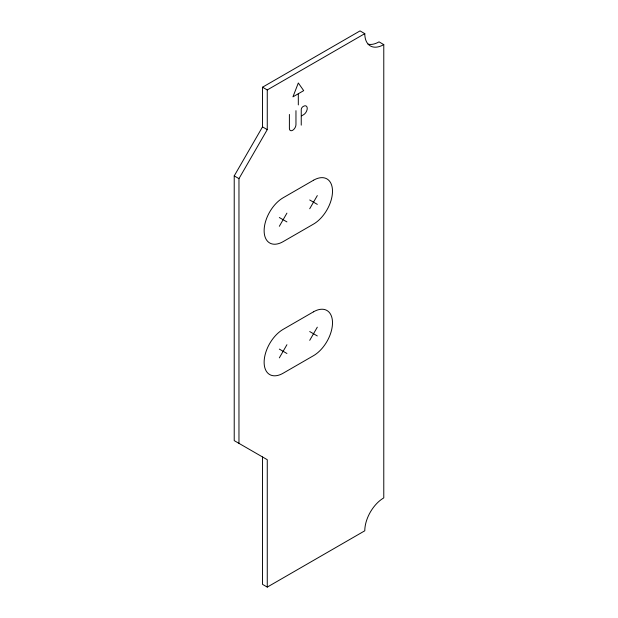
<?xml version="1.0" encoding="UTF-8"?>
<svg xmlns="http://www.w3.org/2000/svg" width="618" height="618" viewBox="0 0 618 618"><rect width="100%" height="100%" fill="white"/><g stroke="black" fill="none" stroke-linecap="round" stroke-linejoin="round"><path stroke-width="0.93" d="M267.262 587.1L267.262 459.699L234.222 440.619L234.222 175.898L262.519 126.883L262.519 87.208L360.039 30.9L364.79 33.642A26.86 15.504 -60 0 0 383.778 44.604L383.778 497.899A26.86 15.504 -60 0 0 364.79 530.792L267.262 587.1L262.519 584.358L262.519 456.957M238.965 443.361L238.965 178.641L267.262 129.626L267.262 89.942L364.79 33.642M279.328 226.296L286.922 213.14M309.711 208.753L317.312 195.597M279.328 357.876L286.922 344.72M309.711 340.333L317.312 327.177M297.938 93.959L292.94 96.848L298.316 82.982L303.693 90.637L298.316 93.743L298.316 104.913M301.623 115.844L303.577 114.716A5.176 2.99 -60 0 0 307.239 108.374A5.176 2.99 -60 0 0 303.577 106.265L303.021 106.582A2.518 1.452 -60 0 0 301.244 109.664L301.244 125.153M383.778 44.604L379.035 41.862A26.86 15.504 -60 0 1 368.034 44.164M262.519 87.208L267.262 89.942M262.519 126.883L267.262 129.626M309.711 199.977L317.312 204.365M234.222 175.898L238.965 178.641M279.328 217.521L286.922 221.908M309.711 331.557L317.312 335.945M279.328 349.1L286.922 353.488M295.96 110.661L295.96 124.597A4.643 2.681 -60 0 1 292.677 130.29A4.643 2.681 -60 0 1 289.394 128.389L289.394 114.454M313.511 180.24L283.121 197.783A26.86 15.504 -60 0 0 264.133 230.684A26.86 15.504 -60 0 0 283.121 241.646L313.511 224.102A26.86 15.504 -60 0 0 332.499 191.209A26.86 15.504 -60 0 0 313.511 180.24M313.511 311.82L283.121 329.371A26.86 15.504 -60 0 0 264.133 362.264A26.86 15.504 -60 0 0 283.121 373.226L313.511 355.682A26.86 15.504 -60 0 0 332.499 322.789A26.86 15.504 -60 0 0 313.511 311.82"/></g></svg>
